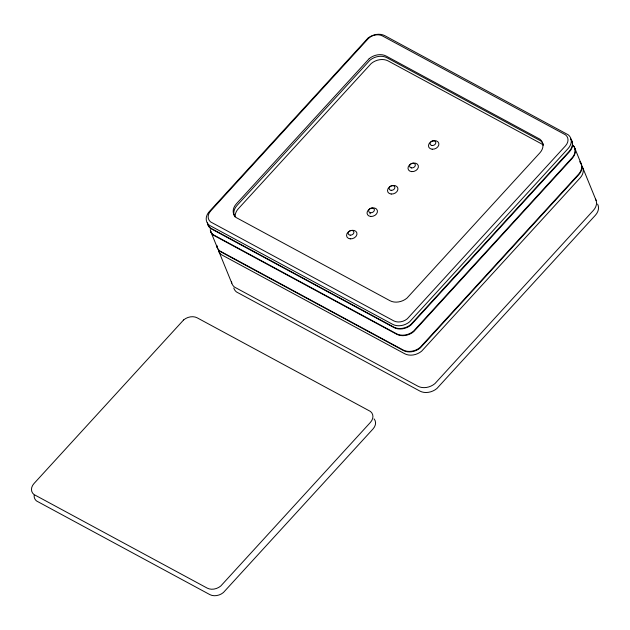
<?xml version="1.0" encoding="UTF-8"?>
<svg xmlns="http://www.w3.org/2000/svg" width="630" height="630" viewBox="0 0 630 630"><rect width="100%" height="100%" fill="white"/><g stroke="black" fill="none" stroke-linecap="round" stroke-linejoin="round"><path stroke-width="0.94" d="M574.796 148.192L581.624 164.918M582.947 168.171L596.201 200.647M217.208 247.401L210.381 230.674A13.474 10.23 -22.2 0 0 213.121 234.643L396.546 333.774A13.474 10.23 -22.2 0 0 413.516 331.167L571.969 157.949A13.474 10.23 -22.2 0 0 573.253 145.38M231.785 283.13L218.531 250.653A13.474 10.23 -22.2 0 0 221.272 254.622L404.704 353.745A13.474 10.23 -22.2 0 0 421.667 351.138L580.12 177.92A13.474 10.23 -22.2 0 0 582.325 166.69M34.162 495.227A10.781 8.182 -22.2 0 0 36.595 501L209.837 594.602A10.781 8.182 -22.2 0 0 223.414 592.515L373.047 428.92A10.781 8.182 -22.2 0 0 374.07 418.863M369.975 213.893A2.961 2.252 -22.2 0 1 370.188 213.153M233.777 288.005A13.474 10.23 -22.2 0 0 236.518 291.974L419.942 391.096A13.474 10.23 -22.2 0 0 436.913 388.489L595.366 215.271A13.474 10.23 -22.2 0 0 597.563 204.041M231.478 281.539A13.474 10.23 -22.2 0 0 234.525 287.099L417.958 386.229A13.474 10.23 -22.2 0 0 434.92 383.623L593.373 210.404A13.474 10.23 -22.2 0 0 595.578 199.167M234.793 216.736A13.474 10.23 -22.2 0 1 236.998 205.498L369.857 60.291A13.474 10.23 -22.2 0 1 386.82 57.684L540.572 140.805A13.474 10.23 -22.2 0 1 543.32 144.774M207.861 224.508A13.474 10.23 -22.2 0 0 210.601 228.477L394.034 327.6A13.474 10.23 -22.2 0 0 410.996 324.993L569.449 151.775A13.474 10.23 -22.2 0 0 570.733 139.206M235.187 216.917A13.474 10.23 -22.2 0 1 238.321 208.75L371.18 63.543A13.474 10.23 -22.2 0 1 388.143 60.937L541.902 144.057A13.474 10.23 -22.2 0 1 543.099 145.215M210.27 229.572A13.474 10.23 -22.2 0 0 213.318 235.132L396.75 334.262A13.474 10.23 -22.2 0 0 413.713 331.656L572.166 158.437A13.474 10.23 -22.2 0 0 573.45 145.869M207.357 222.429A13.474 10.23 -22.2 0 0 210.404 227.989L393.829 327.112A13.474 10.23 -22.2 0 0 410.799 324.505L569.252 151.287A13.474 10.23 -22.2 0 0 570.536 138.718M216.893 245.818A13.474 10.23 -22.2 0 0 219.949 251.37L403.373 350.5A13.474 10.23 -22.2 0 0 420.344 347.894L578.797 174.675A13.474 10.23 -22.2 0 0 580.072 162.107M216.696 245.33A13.474 10.23 -22.2 0 0 219.752 250.89L403.176 350.012A13.474 10.23 -22.2 0 0 420.139 347.406L578.6 174.187A13.474 10.23 -22.2 0 0 579.876 161.619M367.818 38.28L209.365 211.507A13.474 10.23 -22.2 0 0 209.278 225.225L392.703 324.356A13.474 10.23 -22.2 0 0 409.673 321.749L568.126 148.53A13.474 10.23 -22.2 0 0 568.213 134.804L384.78 35.674A13.474 10.23 -22.2 0 0 367.818 38.28M368.841 38.005L210.68 210.948A10.781 8.182 -22.2 0 0 210.609 221.925L393.75 320.867A10.781 8.182 -22.2 0 0 407.319 318.78L565.488 145.837A10.781 8.182 -22.2 0 0 565.551 134.859L382.418 35.918A10.781 8.182 -22.2 0 0 368.841 38.005M369.188 58.669L236.337 203.876A13.474 10.23 -22.2 0 0 236.25 217.602L390.009 300.723A13.474 10.23 -22.2 0 0 406.972 298.116L539.831 152.909A13.474 10.23 -22.2 0 0 539.91 139.183L386.159 56.062A13.474 10.23 -22.2 0 0 369.188 58.669M183.637 319.922L34.012 483.525A10.781 8.182 -22.2 0 0 33.941 494.511L207.191 588.105A10.781 8.182 -22.2 0 0 220.76 586.026L370.393 422.423A10.781 8.182 -22.2 0 0 370.464 411.445L197.214 317.843A10.781 8.182 -22.2 0 0 183.637 319.922M350.209 235.148A2.961 2.252 -22.2 0 0 353.832 231.824A2.961 2.252 -22.2 0 0 349.067 231.415A2.961 2.252 -22.2 0 0 350.209 235.148M370.684 212.735A2.961 2.252 -22.2 0 0 374.315 209.412A2.961 2.252 -22.2 0 0 369.542 209.002A2.961 2.252 -22.2 0 0 370.684 212.735M391.159 190.331A2.961 2.252 -22.2 0 0 394.789 187A2.961 2.252 -22.2 0 0 390.025 186.59A2.961 2.252 -22.2 0 0 391.159 190.331M411.642 167.919A2.961 2.252 -22.2 0 0 415.265 164.588A2.961 2.252 -22.2 0 0 410.5 164.178A2.961 2.252 -22.2 0 0 411.642 167.919M432.117 145.506A2.961 2.252 -22.2 0 0 435.747 142.175A2.961 2.252 -22.2 0 0 430.983 141.766A2.961 2.252 -22.2 0 0 432.117 145.506M350.256 238.864A5.386 4.095 -22.2 0 0 356.848 232.816A5.386 4.095 -22.2 0 0 348.185 232.068A5.386 4.095 -22.2 0 0 350.256 238.864M370.731 216.452A5.386 4.095 -22.2 0 0 377.331 210.404A5.386 4.095 -22.2 0 0 368.668 209.656A5.386 4.095 -22.2 0 0 370.731 216.452M391.214 194.04A5.386 4.095 -22.2 0 0 397.806 187.992A5.386 4.095 -22.2 0 0 389.143 187.244A5.386 4.095 -22.2 0 0 391.214 194.04M411.689 171.628A5.386 4.095 -22.2 0 0 418.288 165.58A5.386 4.095 -22.2 0 0 409.618 164.832A5.386 4.095 -22.2 0 0 411.689 171.628M432.164 149.215A5.386 4.095 -22.2 0 0 438.763 143.168A5.386 4.095 -22.2 0 0 430.101 142.419A5.386 4.095 -22.2 0 0 432.164 149.215"/></g></svg>
